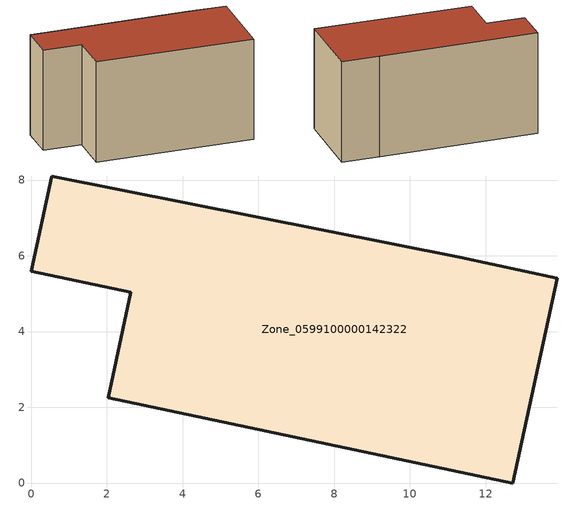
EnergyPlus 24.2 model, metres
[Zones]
Zone_0599100000142322
 floor ground (C_G): 0.54,8.11 11.31,5.96 13.89,5.41 12.72,0 2.03,2.25 2.63,5.04 0,5.59 z0
 wall outside (C_F): 11.31,5.96 0.54,8.11 0,5.59 2.63,5.04 2.03,2.25 12.72,0 13.89,5.41 11.31,5.96 z0:7.21
 roof outside (C_R): 12.72,0 13.89,5.41 11.31,5.96 0.54,8.11 0,5.59 2.63,5.04 2.03,2.25 z7.21
[BUILDING]
Pand.0599100000142322: North Axis=0; Terrain=City; Loads Convergence Tolerance Value=0.04; Temperature Convergence Tolerance Value=0.4; Solar Distribution=FullExterior; Maximum Number of Warmup Days=25; Minimum Number of Warmup Days=1
[Site:Location]
Rotterdam.The.Hague.AP_ZH_NLD Design_Conditions: Latitude=51.96; Longitude=4.45; Time Zone=1; Elevation=-4.5
[SITE:GROUNDTEMPERATURE:BUILDINGSURFACE]
18, 18, 18, 18, 18, 18, 18, 18, 18, 18, 18, 18
[MATERIAL] Thermal Absorptance=0.9; Solar Absorptance=0.7; Visible Absorptance=0.7
Name | Roughness | Thickness | Conductivity | Density | Specific Heat
G.TI.1975-1991 | MediumSmooth | 0.15 | 0.288461 | 540 | 1210
F.TI.1975-1991 | Rough | 0.3 | 0.230769 | 1920 | 840
R.TI.1975-1991 | MediumRough | 0.2 | 0.153846 | 1500 | 1000
[CONSTRUCTION]
C_G: G.TI.1975-1991
C_F: F.TI.1975-1991
C_R: R.TI.1975-1991
[ZONE]
Zone_0599100000142322: Type=1; Multiplier=1; Ceiling Height=Autocalculate; Volume=Autocalculate; Floor Area=autocalculate; Part of Total Floor Area=Yes
[ZONEINFILTRATION:DESIGNFLOWRATE]
Infil_Zone_0599100000142322: Zone or ZoneList or Space or SpaceList=Zone_0599100000142322; Schedule=AlwaysOn; Design Flow Rate Calculation Method=Flow/Area; Flow Rate per Floor Area=0.003; Constant Term Coefficient=1; Temperature Term Coefficient=0; Velocity Term Coefficient=0; Velocity Squared Term Coefficient=0
[HVACTEMPLATE:ZONE:IDEALLOADSAIRSYSTEM]
Zone_0599100000142322: Maximum Heating Supply Air Temperature=50; Minimum Cooling Supply Air Temperature=13; Maximum Heating Supply Air Humidity Ratio=0.0156; Minimum Cooling Supply Air Humidity Ratio=0.0077; Heating Limit=NoLimit; Cooling Limit=NoLimit; Dehumidification Control Type=ConstantSensibleHeatRatio; Cooling Sensible Heat Ratio=0.7; Dehumidification Setpoint=60; Humidification Control Type=None; Humidification Setpoint=30; Outdoor Air Method=None; Outdoor Air Flow Rate per Person=0.00944; Outdoor Air Flow Rate per Zone Floor Area=0; Outdoor Air Flow Rate per Zone=0; Demand Controlled Ventilation Type=None; Outdoor Air Economizer Type=NoEconomizer; Heat Recovery Type=None; Sensible Heat Recovery Effectiveness=0.7; Latent Heat Recovery Effectiveness=0.65
[ZONECONTROL:THERMOSTAT]
ThermostatControl_Zone_0599100000142322: Zone or ZoneList=Zone_0599100000142322; Control Type Schedule=DualSetpointControlType; Control 1=Thermostat_Zone_0599100000142322; Temperature Difference Between Cutout And Setpoint=0
[THERMOSTATSETPOINT:DUALSETPOINT]
Thermostat_Zone_0599100000142322: Heating Setpoint Temperature Schedule=HeatingSetpoint_Zone_0599100000142322; Cooling Setpoint Temperature Schedule=CoolingSetpoint_Zone_0599100000142322
[SCHEDULE:COMPACT]
HeatingSetpoint_Zone_0599100000142322: Through: 12/31, For: AllDays, Until: 24:00, 21
CoolingSetpoint_Zone_0599100000142322: Through: 12/31, For: AllDays, Until: 24:00, 24
DualSetpointControlType: Through: 12/31, For: AllDays, Until: 24:00, 4
AlwaysOn: Through: 12/31, For: AllDays, Until: 24:00, 1
